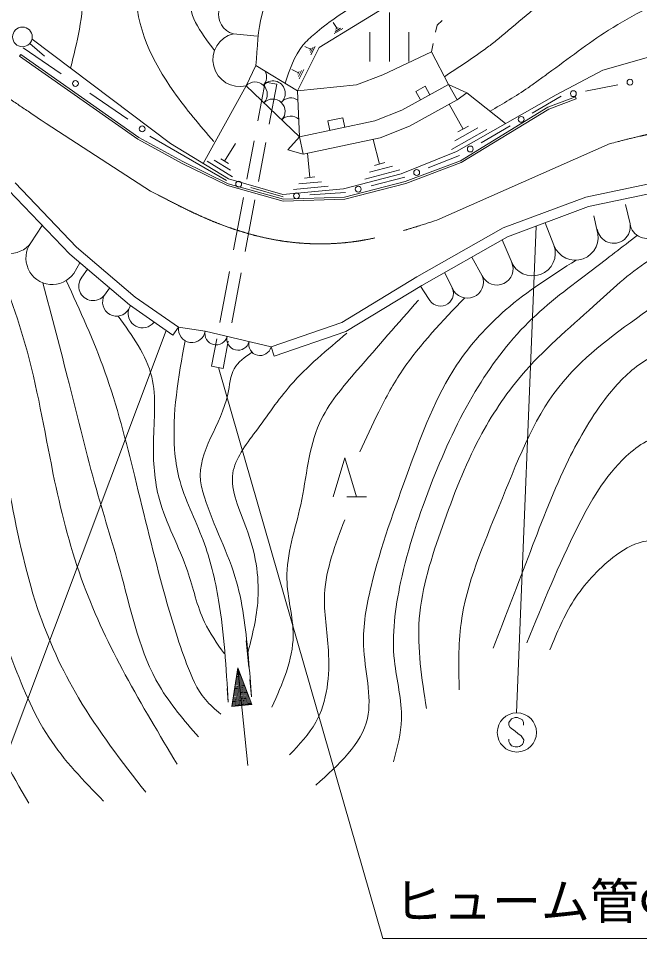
# Model space of a CAD drawing. Units: millimetres, scale not verified. Extents: x 40000 to 680000, y 20000 to 380000.
# Drawn here: x 242367 to 274095, y 245910 to 292912 of the extents above; entities that cross this region are included whole.
import ezdxf
from ezdxf.enums import TextEntityAlignment as Align

# ---------------------------------------------------------------- set-up
doc = ezdxf.new("R2010")
doc.units = ezdxf.units.MM
doc.header["$LTSCALE"] = 1000
doc.linetypes.add('CHAIN', pattern=[18.5, 12, -1.5, 3.5, -1.5])
for name, color, linetype, lineweight in [('M-BGD', 7, 'Continuous', 13), ('M-BMK', 2, 'CHAIN', 13), ('M-STR-STR3', 7, 'Continuous', 13), ('M-STR-STRC', 7, 'Continuous', 13)]:
    doc.layers.add(name, color=color, linetype=linetype, lineweight=lineweight)
doc.styles.add('ＭＳ ゴシック', font='')
doc.styles.get('ＭＳ ゴシック').set_extended_font_data('MS Gothic')

msp = doc.modelspace()

# ---------------------------------------------------------------- linework, layer by layer
at = {"layer": 'M-BGD'}
for p, q in [((264695, 295702), (257722, 291429)), ((261317, 293206), (261317, 290706)), ((258450, 292697), (258640, 292397)), ((258930, 292397), (258500, 292137)), ((258820, 292417), (258540, 292247)), ((258700, 292437), (258570, 292357)), ((263748, 292564), (263674, 292206)), ((264011, 292810), (263748, 292564)), ((253346, 292124), (254568, 291997)), ((260317, 292206), (260317, 290706)), ((262317, 290706), (262317, 292206)), ((242950, 291637), (243700, 290977)), ((243063, 291854), (250142, 286519)), ((256623, 289211), (257722, 291429)), ((256990, 291477), (257290, 291337)), ((257420, 291437), (257290, 291167)), ((257520, 291477), (257310, 291057)), ((263557, 291636), (263468, 291207)), ((272210, 290274), (277625, 291801)), ((242484, 291067), (242426, 290985)), ((242426, 290985), (248472, 286751)), ((248525, 286836), (242484, 291067)), ((242605, 291408), (244552, 290083)), ((257320, 291397), (257260, 291267)), ((263468, 291207), (260983, 290034)), ((264338, 289535), (263468, 291207)), ((253994, 289469), (254502, 290505)), ((254502, 290505), (256623, 289211)), ((256330, 290307), (256680, 290137)), ((256710, 290207), (256640, 290067)), ((256830, 290257), (256670, 289947)), ((256940, 290307), (256700, 289817)), ((260983, 290034), (259636, 289525)), ((269831, 289004), (272210, 290274)), ((254975, 289663), (254600, 287673)), ((255565, 289552), (254975, 289663)), ((255565, 289552), (255179, 287504)), ((261956, 288220), (264338, 289535)), ((264773, 288747), (264338, 289535)), ((264338, 289535), (265276, 289115)), ((246012, 289089), (247958, 287764)), ((253994, 289469), (251803, 285508)), ((256729, 286858), (253994, 289469)), ((259636, 289525), (256623, 289211)), ((256623, 289211), (256729, 286858)), ((262667, 289184), (263144, 289447)), ((262667, 289184), (262909, 288746)), ((263144, 289447), (263386, 289009)), ((265276, 289115), (264773, 288747)), ((265276, 289115), (267250, 287541)), ((272983, 289527), (271332, 289194)), ((264773, 288747), (262341, 287404)), ((264746, 286121), (269831, 289004)), ((270094, 288945), (268607, 288079)), ((270813, 288901), (269407, 288374)), ((269452, 288284), (270848, 288808)), ((270813, 288901), (270848, 288808)), ((260575, 287674), (261956, 288220)), ((264376, 288525), (265090, 287262)), ((269407, 288374), (264946, 285634)), ((264990, 285544), (269452, 288284)), ((256729, 286858), (260575, 287674)), ((258163, 287673), (258933, 287836)), ((258163, 287673), (258267, 287184)), ((258933, 287836), (259036, 287347)), ((262341, 287404), (260836, 286809)), ((266301, 287238), (264495, 286211)), ((265826, 287321), (264657, 286661)), ((265361, 287414), (264819, 287111)), ((267492, 287430), (266005, 286564)), ((248472, 286751), (250724, 285506)), ((250770, 285595), (248525, 286836)), ((252997, 284624), (249088, 286891)), ((256129, 286201), (256729, 286858)), ((256915, 285977), (256729, 286858)), ((260836, 286809), (256915, 285977)), ((260492, 286731), (260815, 285475)), ((250142, 286519), (253092, 284724)), ((253450, 286527), (252900, 285617)), ((254407, 286652), (254040, 284708)), ((255003, 286574), (254628, 284585)), ((256129, 286201), (256915, 285977)), ((257134, 286022), (257248, 284782)), ((261909, 284973), (264746, 286121)), ((264890, 285915), (263303, 285276)), ((250724, 285506), (253048, 284369)), ((253083, 284463), (250770, 285595)), ((253310, 284827), (252010, 285617)), ((253200, 285167), (252360, 285677)), ((253090, 285497), (252700, 285737)), ((261469, 285359), (260305, 285050)), ((261091, 285546), (260550, 285403)), ((264946, 285634), (262123, 284581)), ((262153, 284486), (264990, 285544)), ((258970, 284206), (261909, 284973)), ((261857, 285172), (260060, 284706)), ((245329, 281234), (242199, 284505)), ((253048, 284369), (255889, 283574)), ((255901, 283675), (253083, 284463)), ((253092, 284724), (255872, 283924)), ((257845, 284570), (256695, 284469)), ((257511, 284813), (256986, 284760)), ((262123, 284581), (259024, 283785)), ((259038, 283686), (262153, 284486)), ((262112, 284797), (260377, 284356)), ((275254, 284607), (271341, 283785)), ((244986, 280870), (241854, 284143)), ((255890, 283799), (254237, 284271)), ((255872, 283924), (258970, 284206)), ((258180, 284336), (256414, 284178)), ((259075, 284025), (257255, 283896)), ((275315, 284109), (271481, 283303)), ((253862, 283764), (253357, 281086)), ((254451, 283651), (253953, 281008)), ((255889, 283574), (259038, 283686)), ((259024, 283785), (255901, 283675)), ((271341, 283785), (267135, 282210)), ((271481, 283303), (267348, 281755)), ((273610, 282417), (273379, 283399)), ((271909, 282132), (271761, 282831)), ((243006, 281457), (243584, 282335)), ((267135, 282210), (262719, 279706)), ((269720, 281328), (269264, 282473)), ((267348, 281755), (262972, 279275)), ((267531, 280523), (267072, 281599)), ((248338, 278670), (245329, 281234)), ((248033, 278274), (244986, 280870)), ((266058, 279765), (265521, 280720)), ((245195, 279879), (245506, 280427)), ((245613, 279689), (245893, 280097)), ((253149, 279986), (252657, 277378)), ((253748, 279923), (253264, 277361)), ((262719, 279706), (258880, 277378)), ((264531, 279131), (264135, 279934)), ((262972, 279275), (259094, 276923)), ((263320, 278612), (262911, 279238)), ((246760, 278774), (247015, 279141)), ((250262, 276728), (248033, 278274)), ((250547, 277139), (248338, 278670)), ((248012, 278069), (248091, 278224)), ((258880, 277378), (255270, 276131)), ((250262, 276728), (250547, 277139)), ((251908, 276945), (250547, 277139)), ((255270, 276131), (251908, 276945)), ((259094, 276923), (255433, 275658)), ((252500, 276549), (252235, 275145)), ((253088, 276426), (252825, 275034)), ((255433, 275658), (255270, 276131)), ((252235, 275145), (252825, 275034)), ((258438, 268468), (259038, 270468)), ((259038, 270468), (259638, 268468)), ((259138, 268468), (260138, 268468)), ((254128, 259780), (253999, 261118)), ((253581, 259732), (253260, 257758)), ((253539, 259477), (253673, 259490)), ((253548, 259528), (253654, 259539)), ((253556, 259579), (253636, 259587)), ((253564, 259630), (253618, 259635)), ((253573, 259681), (253599, 259684)), ((254084, 254757), (253581, 259732)), ((253581, 259732), (254290, 257862)), ((253456, 258966), (253856, 259006)), ((253465, 259017), (253838, 259055)), ((253473, 259068), (253820, 259103)), ((253481, 259119), (253801, 259151)), ((253490, 259170), (253783, 259200)), ((253498, 259221), (253765, 259248)), ((253506, 259272), (253746, 259297)), ((253515, 259323), (253728, 259345)), ((253523, 259375), (253709, 259393)), ((253531, 259426), (253691, 259442)), ((254273, 258262), (254188, 259152)), ((253026, 258693), (253082, 257981)), ((253373, 258455), (254040, 258522)), ((253382, 258506), (254022, 258571)), ((253390, 258557), (254003, 258619)), ((253398, 258608), (253985, 258667)), ((253407, 258659), (253966, 258716)), ((253415, 258710), (253948, 258764)), ((253423, 258761), (253930, 258813)), ((253432, 258812), (253911, 258861)), ((253440, 258864), (253893, 258909)), ((253448, 258915), (253875, 258958)), ((253299, 257995), (254205, 258087)), ((253307, 258046), (254187, 258135)), ((253315, 258097), (254168, 258183)), ((253324, 258148), (254150, 258232)), ((253332, 258199), (254132, 258280)), ((253340, 258250), (254113, 258329)), ((253348, 258302), (254095, 258377)), ((253357, 258353), (254077, 258425)), ((253365, 258404), (254058, 258474)), ((253260, 257758), (254290, 257862)), ((253265, 257791), (254278, 257893)), ((253274, 257842), (254260, 257941)), ((253282, 257893), (254242, 257990)), ((253290, 257944), (254223, 258038))]:
    msp.add_line(p, q, dxfattribs=at)
for centre, radius in [((242572, 291968), 500), ((245282, 289586), 150), ((273602, 289651), 150), ((270713, 289069), 150), ((268049, 287754), 150), ((248688, 287268), 150), ((265447, 286240), 150), ((262707, 285037), 150), ((253617, 284447), 150), ((256572, 283848), 150), ((259726, 284191), 150)]:
    msp.add_circle(centre, radius, dxfattribs=at)
for centre, radius, start, end in [((253594, 293094), 1001, 75.6525, 255.6525), ((253670, 290797), 1367, 103.723, 283.723), ((254417, 289919), 630, 317.4413, 28.3891), ((254450, 289034), 630, 316.32, 136.32), ((255368, 289090), 630, 312.2587, 140.3787), ((255361, 288163), 630, 316.32, 136.32), ((256279, 288220), 630, 54.5622, 136.32), ((256273, 287293), 630, 48.8203, 136.32), ((241912, 282245), 1349, 144.2239, 324.2239), ((274460, 282532), 858, 187.7218, 7.7218), ((270814, 281730), 1166, 200.1858, 20.1858), ((272774, 282273), 848, 189.7824, 9.7824), ((244100, 280668), 1349, 144.2239, 324.2239), ((268626, 280925), 1166, 200.1858, 20.1858), ((266805, 280118), 826, 205.2511, 25.2511), ((246186, 279231), 734, 141.4043, 321.4044), ((265295, 279448), 827, 202.5431, 22.5431), ((247386, 278421), 718, 150.6194, 330.6194), ((263925, 278872), 658, 203.1986, 23.1986), ((248706, 277837), 732, 161.5651, 323.2977), ((251227, 277042), 687, 171.887, 351.887), ((252468, 276809), 576, 166.3796, 346.3796), ((253589, 276538), 576, 166.3796, 346.3796), ((254709, 276266), 576, 166.3796, 346.3796)]:
    msp.add_arc(centre, radius, start, end, dxfattribs=at)
for points, knots in [([(245033, 290369), (245361, 291685), (245688, 293000), (245680, 294516), (245671, 296068), (245309, 297830), (245944, 298807), (246783, 300099), (249363, 300020), (251292, 300722), (253401, 301489), (254731, 303189), (255782, 305014), (256703, 306614), (257409, 308312), (258555, 309702), (259164, 310440), (259896, 311092), (260509, 311835), (261108, 312562), (261593, 313375), (262078, 314188)], [0, 0, 0, 0, 1, 1, 1, 2, 2, 2, 3, 3, 3, 4, 4, 4, 5, 5, 5, 6, 6, 6, 7, 7, 7, 7]), ([(252348, 286622), (251643, 287443), (250939, 288263), (250302, 289167), (249217, 290706), (248326, 292488), (248387, 294383), (248432, 295777), (248991, 297231), (249972, 298147), (251475, 299551), (253968, 299687), (255650, 300788), (257642, 302092), (258495, 304750), (259612, 307061), (260101, 308074), (260642, 309021), (261372, 309796), (262312, 310795), (263568, 311510), (264666, 312384), (265451, 313010), (266157, 313717), (266862, 314423)], [0, 0, 0, 0, 1, 1, 1, 2, 2, 2, 3, 3, 3, 4, 4, 4, 5, 5, 5, 6, 6, 6, 7, 7, 7, 8, 8, 8, 8]), ([(252389, 291274), (251652, 292231), (250914, 293187), (251242, 294138), (251281, 294250), (251334, 294361), (251395, 294466), (251457, 294573), (251527, 294672), (251600, 294770), (252021, 295338), (252522, 295847), (253075, 296298), (254929, 297813), (257359, 298679), (258951, 300326), (260425, 301850), (261181, 304043), (262187, 306070), (263095, 307903), (264208, 309601), (265685, 310894), (266780, 311853), (268076, 312589), (269372, 313325)], [0, 0, 0, 0, 1, 1, 1, 2, 2, 2, 3, 3, 3, 4, 4, 4, 5, 5, 5, 6, 6, 6, 7, 7, 7, 8, 8, 8, 8]), ([(254502, 290505), (254613, 292355), (254724, 294205), (255842, 294402), (256380, 294497), (257151, 294210), (257817, 294219), (259325, 294241), (260296, 295788), (261336, 297011), (262336, 298187), (263401, 299064), (264504, 299944), (265909, 301067), (267377, 302196), (268845, 303325)], [0, 0, 0, 0, 1, 1, 1, 2, 2, 2, 3, 3, 3, 4, 4, 4, 5, 5, 5, 5]), ([(255990, 289597), (256218, 290296), (256446, 290994), (256896, 291540), (257074, 291756), (257287, 291948), (257505, 292132), (258146, 292674), (258828, 293144), (259548, 293579), (260452, 294124), (261415, 294613), (262141, 295356), (262445, 295669), (262708, 296025), (262956, 296394), (263403, 297058), (263804, 297759), (264334, 298335), (265090, 299155), (266110, 299721), (267030, 300394), (268123, 301192), (269075, 302141), (270027, 303089)], [0, 0, 0, 0, 1, 1, 1, 2, 2, 2, 3, 3, 3, 4, 4, 4, 5, 5, 5, 6, 6, 6, 7, 7, 7, 8, 8, 8, 8]), ([(186199, 301588), (185901, 301166), (185603, 300744), (185604, 300348), (185606, 299745), (186303, 299201), (186979, 298769), (188681, 297682), (190252, 297304), (191818, 296681), (193848, 295873), (195869, 294653), (197980, 293727), (199936, 292869), (201968, 292263), (204041, 291894), (207440, 291288), (210950, 291320), (214379, 290926), (216996, 290625), (219565, 290078), (222172, 289500), (224615, 288958), (227090, 288391), (229200, 287106), (231166, 285909), (232814, 284090), (233936, 282064), (235743, 278805), (236189, 275012), (236636, 271267), (236999, 268218), (237363, 265202), (238266, 262354), (239320, 259026), (241110, 255928), (242900, 252830)], [0, 0, 0, 0, 1, 1, 1, 2, 2, 2, 3, 3, 3, 4, 4, 4, 5, 5, 5, 6, 6, 6, 7, 7, 7, 8, 8, 8, 9, 9, 9, 10, 10, 10, 11, 11, 11, 12, 12, 12, 12]), ([(264130, 289935), (264828, 290395), (265526, 290854), (266202, 291345), (266374, 291470), (266545, 291597), (266711, 291729), (266878, 291861), (267041, 291997), (267204, 292134), (268179, 292955), (269143, 293794), (270156, 294561), (271404, 295507), (272728, 296343), (274077, 297169), (275434, 297999), (276815, 298819), (278312, 299287), (279764, 299740), (281324, 299864), (282861, 299914), (283886, 299948), (284899, 299949), (285920, 299836), (287146, 299700), (288381, 299399), (289449, 298816), (290318, 298342), (291076, 297682), (291834, 297021)], [0, 0, 0, 0, 1, 1, 1, 2, 2, 2, 3, 3, 3, 4, 4, 4, 5, 5, 5, 6, 6, 6, 7, 7, 7, 8, 8, 8, 9, 9, 9, 10, 10, 10, 10]), ([(291431, 291291), (290493, 292293), (289554, 293296), (288430, 294032), (287330, 294752), (286054, 295216), (284744, 295522), (283576, 295795), (282381, 295941), (281214, 295836), (279565, 295687), (277973, 295037), (276430, 294346), (275069, 293736), (273747, 293095), (272509, 292306), (271448, 291631), (270448, 290848), (269426, 290107), (269255, 289983), (269084, 289861), (268913, 289738), (268743, 289615), (268572, 289492), (268399, 289373), (267773, 288941), (267115, 288557), (266456, 288174)], [0, 0, 0, 0, 1, 1, 1, 2, 2, 2, 3, 3, 3, 4, 4, 4, 5, 5, 5, 6, 6, 6, 7, 7, 7, 8, 8, 8, 9, 9, 9, 9]), ([(235122, 285925), (235781, 284483), (236440, 283040), (236992, 281555), (237644, 279802), (238146, 277989), (238520, 276156), (238816, 274707), (239032, 273245), (239233, 271776), (239536, 269571), (239806, 267351), (240354, 265206), (240777, 263548), (241367, 261935), (241983, 260317), (242528, 258887), (243093, 257453), (243919, 256192), (244698, 255003), (245709, 253967), (246720, 252932)], [0, 0, 0, 0, 1, 1, 1, 2, 2, 2, 3, 3, 3, 4, 4, 4, 5, 5, 5, 6, 6, 6, 7, 7, 7, 7]), ([(238354, 283767), (238891, 281818), (239428, 279869), (239913, 277908), (240651, 274929), (241271, 271923), (241870, 268906), (242280, 266840), (242680, 264768), (243349, 262774), (243881, 261187), (244584, 259649), (245436, 258208), (246442, 256508), (247657, 254945), (248872, 253381)], [0, 0, 0, 0, 1, 1, 1, 2, 2, 2, 3, 3, 3, 4, 4, 4, 5, 5, 5, 5]), ([(263206, 257657), (262968, 259192), (262729, 260727), (262843, 262240), (262963, 263841), (263477, 265417), (264023, 266959), (264575, 268520), (265159, 270048), (265929, 271497), (266527, 272624), (267236, 273703), (268061, 274673), (269162, 275967), (270467, 277066), (271737, 278213), (272643, 279032), (273532, 279875), (274550, 280527), (275175, 280926), (275848, 281254), (276547, 281525), (277389, 281852), (278268, 282098), (279179, 282070), (280196, 282038), (281251, 281664), (281992, 281026), (283372, 279838), (283660, 277734), (283989, 275808), (284225, 274421), (284482, 273126), (284488, 271815), (284496, 269965), (284002, 268083), (283444, 266233), (282956, 264615), (282418, 263021), (282401, 261378), (282392, 260545), (282516, 259700), (282718, 258882), (283024, 257646), (283506, 256472), (283989, 255297)], [0, 0, 0, 0, 1, 1, 1, 2, 2, 2, 3, 3, 3, 4, 4, 4, 5, 5, 5, 6, 6, 6, 7, 7, 7, 8, 8, 8, 9, 9, 9, 10, 10, 10, 11, 11, 11, 12, 12, 12, 13, 13, 13, 14, 14, 14, 15, 15, 15, 15]), ([(273969, 281829), (273213, 281241), (272456, 280654), (271692, 280073), (270568, 279221), (269425, 278384), (268424, 277396), (267367, 276352), (266468, 275138), (265702, 273857), (264838, 272412), (264141, 270880), (263524, 269319), (262853, 267623), (262274, 265893), (261890, 264101), (261609, 262788), (261431, 261442), (261572, 260107), (261679, 259102), (261966, 258104), (261935, 257113), (261913, 256384), (261720, 255659), (261527, 254934)], [0, 0, 0, 0, 1, 1, 1, 2, 2, 2, 3, 3, 3, 4, 4, 4, 5, 5, 5, 6, 6, 6, 7, 7, 7, 8, 8, 8, 8]), ([(240975, 281274), (241652, 279486), (242328, 277699), (242827, 275864), (243413, 273710), (243756, 271492), (244219, 269297), (244598, 267497), (245059, 265712), (245697, 263992), (246285, 262406), (247024, 260874), (247828, 259382), (248665, 257831), (249573, 256324), (250481, 254816)], [0, 0, 0, 0, 1, 1, 1, 2, 2, 2, 3, 3, 3, 4, 4, 4, 5, 5, 5, 5]), ([(270852, 280565), (269609, 279776), (268366, 278987), (267254, 278025), (266301, 277200), (265444, 276247), (264750, 275199), (263671, 273572), (262985, 271716), (262309, 269869), (261586, 267891), (260876, 265925), (260382, 263896), (260143, 262912), (259955, 261913), (259997, 260877), (260049, 259608), (260447, 258284), (260190, 257152), (259893, 255847), (258725, 254798), (257557, 253748)], [0, 0, 0, 0, 1, 1, 1, 2, 2, 2, 3, 3, 3, 4, 4, 4, 5, 5, 5, 6, 6, 6, 7, 7, 7, 7]), ([(243618, 279408), (244071, 277693), (244524, 275978), (244958, 274255), (245412, 272453), (245845, 270644), (246349, 268863), (246772, 267371), (247245, 265899), (247654, 264383), (248170, 262471), (248585, 260489), (249568, 258817), (250116, 257883), (250842, 257045), (251568, 256208)], [0, 0, 0, 0, 1, 1, 1, 2, 2, 2, 3, 3, 3, 4, 4, 4, 5, 5, 5, 5]), ([(244810, 279521), (245514, 277985), (246218, 276449), (246784, 274864), (247407, 273121), (247862, 271319), (248306, 269515), (248801, 267506), (249281, 265493), (249828, 263514), (250159, 262317), (250515, 261133), (250959, 259948), (251204, 259294), (251475, 258640), (251916, 258121), (252146, 257850), (252422, 257616), (252699, 257382)], [0, 0, 0, 0, 1, 1, 1, 2, 2, 2, 3, 3, 3, 4, 4, 4, 5, 5, 5, 6, 6, 6, 6]), ([(264885, 258610), (264857, 259756), (264829, 260901), (264976, 262013), (265247, 264071), (266116, 266013), (266927, 268003), (267802, 270151), (268611, 272354), (269967, 274084), (271096, 275524), (272605, 276635), (274233, 277804), (275377, 278627), (276581, 279477), (277863, 279438), (278876, 279407), (279938, 278820), (280676, 278031), (281738, 276896), (282128, 275342), (282310, 273811), (282586, 271491), (282383, 269222), (281992, 266959), (281668, 265083), (281214, 263211), (281175, 261333), (281138, 259551), (281475, 257765), (281811, 255978)], [0, 0, 0, 0, 1, 1, 1, 2, 2, 2, 3, 3, 3, 4, 4, 4, 5, 5, 5, 6, 6, 6, 7, 7, 7, 8, 8, 8, 9, 9, 9, 10, 10, 10, 10]), ([(262797, 278528), (261764, 277343), (260730, 276159), (259676, 274942), (258941, 274094), (258196, 273230), (257749, 272245), (257172, 270971), (257093, 269494), (256786, 268070), (256510, 266790), (256048, 265553), (256079, 264281), (256103, 263322), (256407, 262343), (256401, 261391), (256393, 260140), (255851, 258935), (255309, 257730)], [0, 0, 0, 0, 1, 1, 1, 2, 2, 2, 3, 3, 3, 4, 4, 4, 5, 5, 5, 6, 6, 6, 6]), ([(265161, 278632), (264028, 277458), (262895, 276283), (261988, 274942), (261532, 274268), (261134, 273552), (260768, 272823), (260428, 272146), (260116, 271457), (259804, 270768)], [0, 0, 0, 0, 1, 1, 1, 2, 2, 2, 3, 3, 3, 3]), ([(247464, 277707), (248185, 276712), (248906, 275716), (249176, 274603), (249428, 273564), (249289, 272423), (249263, 271298), (249240, 270286), (249310, 269287), (249568, 268341), (249908, 267091), (250576, 265933), (251003, 264688), (251302, 263815), (251482, 262899), (251872, 262078), (252143, 261508), (252516, 260983), (252888, 260458)], [0, 0, 0, 0, 1, 1, 1, 2, 2, 2, 3, 3, 3, 4, 4, 4, 5, 5, 5, 6, 6, 6, 6]), ([(250883, 276447), (250544, 274593), (250205, 272739), (250347, 270878), (250383, 270400), (250451, 269921), (250568, 269457), (250845, 268354), (251397, 267337), (251799, 266268), (252171, 265279), (252414, 264245), (252589, 263204), (252879, 261478), (252980, 259730), (253082, 257981)], [0, 0, 0, 0, 1, 1, 1, 2, 2, 2, 3, 3, 3, 4, 4, 4, 5, 5, 5, 5]), ([(259150, 276833), (258133, 275986), (257116, 275139), (256272, 274172), (255630, 273436), (255088, 272631), (254474, 271795), (253976, 271118), (253431, 270420), (253318, 269676), (253181, 268778), (253674, 267812), (254024, 266850), (254462, 265647), (254676, 264448), (254602, 263254), (254544, 262307), (254305, 261363), (254066, 260419)], [0, 0, 0, 0, 1, 1, 1, 2, 2, 2, 3, 3, 3, 4, 4, 4, 5, 5, 5, 6, 6, 6, 6]), ([(266609, 260743), (267246, 262391), (267882, 264039), (268515, 265689), (269120, 267265), (269723, 268844), (270466, 270363), (271029, 271511), (271672, 272625), (272463, 273630), (272960, 274261), (273516, 274850), (274187, 275309), (274860, 275769), (275649, 276099), (276456, 276126), (277148, 276148), (277854, 275948), (278453, 275581), (279401, 275000), (280084, 274003), (280404, 272949), (280799, 271649), (280643, 270262), (280449, 268911), (280240, 267452), (279987, 266036), (279814, 264600), (279648, 263222), (279557, 261827), (279587, 260425), (279613, 259196), (279732, 257962), (280086, 256795), (280193, 256443), (280321, 256097), (280449, 255751)], [0, 0, 0, 0, 1, 1, 1, 2, 2, 2, 3, 3, 3, 4, 4, 4, 5, 5, 5, 6, 6, 6, 7, 7, 7, 8, 8, 8, 9, 9, 9, 10, 10, 10, 11, 11, 11, 12, 12, 12, 12]), ([(254298, 275862), (253940, 275611), (253583, 275360), (253388, 275017), (253178, 274649), (253157, 274175), (253062, 273720), (252734, 272144), (251516, 270796), (251673, 269299), (251702, 269023), (251778, 268741), (251865, 268464), (252331, 266968), (253093, 265615), (253510, 264138), (253690, 263498), (253806, 262835), (253899, 262171), (254081, 260870), (254177, 259566), (254273, 258262)], [0, 0, 0, 0, 1, 1, 1, 2, 2, 2, 3, 3, 3, 4, 4, 4, 5, 5, 5, 6, 6, 6, 7, 7, 7, 7]), ([(268334, 261015), (269145, 263003), (269957, 264992), (270920, 266914), (271579, 268229), (272309, 269513), (273416, 270544), (274033, 271119), (274767, 271616), (275594, 271679), (276578, 271753), (277692, 271214), (278226, 270408), (278724, 269656), (278718, 268673), (278725, 267731), (278735, 266381), (278771, 265117), (278770, 263828), (278769, 262374), (278721, 260888), (278861, 259427), (278981, 258174), (279239, 256940), (279496, 255706)], [0, 0, 0, 0, 1, 1, 1, 2, 2, 2, 3, 3, 3, 4, 4, 4, 5, 5, 5, 6, 6, 6, 7, 7, 7, 8, 8, 8, 8]), ([(259034, 267300), (258552, 266044), (258070, 264789), (258006, 263510), (257959, 262567), (258139, 261610), (258199, 260620), (258275, 259350), (258153, 258024), (257557, 256960), (257212, 256345), (256710, 255817), (256208, 255290)], [0, 0, 0, 0, 1, 1, 1, 2, 2, 2, 3, 3, 3, 4, 4, 4, 4]), ([(269513, 260652), (269874, 261528), (270235, 262404), (270739, 263193), (271266, 264019), (271949, 264750), (272735, 265371), (273200, 265738), (273701, 266066), (274278, 266188), (275119, 266366), (276123, 266105), (276728, 265507), (277182, 265059), (277412, 264420), (277545, 263783), (277771, 262706), (277722, 261635), (277727, 260561), (277731, 259640), (277774, 258716), (277817, 257793)], [0, 0, 0, 0, 1, 1, 1, 2, 2, 2, 3, 3, 3, 4, 4, 4, 5, 5, 5, 6, 6, 6, 7, 7, 7, 7])]:
    msp.add_open_spline(points, degree=3, knots=knots, dxfattribs=at)
at = {"layer": 'M-BMK'}
for p, q in [((243789, 287537), (249113, 284096)), ((263747, 282611), (272594, 286515))]:
    msp.add_line(p, q, dxfattribs=at)
for points, knots in [([(229939, 295169), (231576, 294480), (233214, 293792), (234806, 293007), (236420, 292211), (237987, 291317), (239515, 290363), (240963, 289457), (242376, 288497), (243789, 287537)], [0, 0, 0, 0, 1, 1, 1, 2, 2, 2, 3, 3, 3, 3]), ([(272594, 286515), (273556, 286766), (274519, 287017), (275498, 287168), (276788, 287366), (278107, 287389), (279416, 287300), (280879, 287200), (282331, 286960), (283731, 286552), (284915, 286206), (286062, 285741), (287208, 285275)], [0, 0, 0, 0, 1, 1, 1, 2, 2, 2, 3, 3, 3, 4, 4, 4, 4]), ([(249113, 284096), (250195, 283528), (251277, 282959), (252410, 282503), (253549, 282043), (254740, 281698), (255959, 281525), (257171, 281353), (258412, 281351), (259618, 281525), (261026, 281727), (262386, 282169), (263747, 282611)], [0, 0, 0, 0, 1, 1, 1, 2, 2, 2, 3, 3, 3, 4, 4, 4, 4])]:
    msp.add_open_spline(points, degree=3, knots=knots, dxfattribs=at)
at = {"layer": 'M-STR-STR3'}
for p, q in [((252588, 275079), (260980, 245910)), ((260980, 245910), (281185, 245910))]:
    msp.add_line(p, q, dxfattribs=at)
at = {"layer": 'M-STR-STRC'}
for p, q in [((267805, 257439), (268807, 282302)), ((238780, 247358), (249912, 276970)), ((267544, 257136), (267421, 256952)), ((267737, 257202), (267544, 257136)), ((267858, 257199), (267737, 257202)), ((268108, 257081), (267858, 257199)), ((267421, 256952), (267423, 256820)), ((267423, 256820), (267486, 256691)), ((267486, 256691), (267742, 256509)), ((268171, 256949), (268108, 257081)), ((268171, 256820), (268171, 256949)), ((267742, 256509), (267871, 256378)), ((267871, 256378), (268050, 256262)), ((268050, 256262), (268176, 256062)), ((267423, 255972), (267421, 256093)), ((267463, 255869), (267423, 255972)), ((267547, 255759), (267463, 255869)), ((267734, 255698), (267547, 255759)), ((267868, 255698), (267734, 255698)), ((267968, 255727), (267868, 255698)), ((268110, 255819), (267968, 255727)), ((268171, 255951), (268110, 255819)), ((268176, 256062), (268171, 255951))]:
    msp.add_line(p, q, dxfattribs=at)
msp.add_circle((267828, 256439), 1000, dxfattribs=at)

# ---------------------------------------------------------------- texts
at = {"layer": 'M-STR-STR3', "style": 'ＭＳ ゴシック'}
msp.add_text('ヒューム管Φ600', height=1833, dxfattribs=at).set_placement((261553, 246357), align=Align.BOTTOM_LEFT)

doc.saveas('drawing.dxf')
